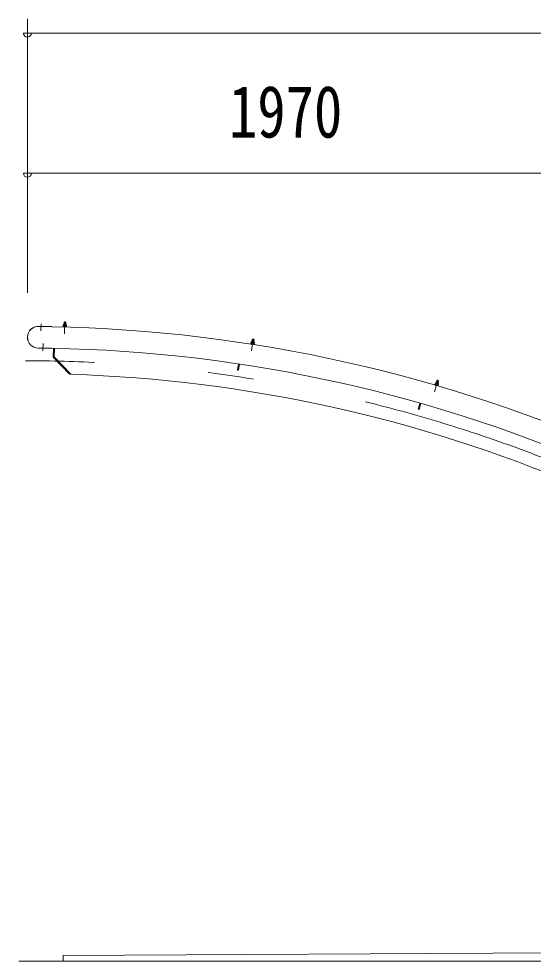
# Model space of a CAD drawing. Units: millimetres, scale not verified. Extents: x -31992 to 32005, y -14700 to 14700.
# Drawn here: x 6424 to 8224, y 3128 to 6423 of the extents above; entities that cross this region are included whole.
import ezdxf
from ezdxf.enums import TextEntityAlignment as Align

# ---------------------------------------------------------------- set-up
doc = ezdxf.new("R2010")
doc.units = ezdxf.units.MM
doc.header["$LTSCALE"] = 80
doc.linetypes.add('USER3', pattern=[24, 12, -5, 2, -5])
for name, color, linetype, lineweight in [('0-2_1-07BOLD', 7, 'Continuous', 18), ('0-3_1-27CENTER', 3, 'USER3', 18), ('0-4_1-47THIN', 4, 'Continuous', 18), ('0-5_1-57DIM', 3, 'Continuous', 18)]:
    doc.layers.add(name, color=color, linetype=linetype, lineweight=lineweight)
doc.styles.add('ＭＳ ゴシック', font='')
doc.styles.get('ＭＳ ゴシック').set_extended_font_data('MS Gothic')

msp = doc.modelspace()

# ---------------------------------------------------------------- linework, layer by layer
at = {"layer": '0-2_1-07BOLD'}
for p, q in [((6493.43, 5347.11), (6540.12, 5346.17)), ((6540.13, 5346.68), (6493.44, 5347.61)), ((6540.13, 5346.68), (6540.11, 5345.56)), ((6578.94, 5347.82), (6578.9, 5346.32)), ((6578.9, 5346.32), (6591.39, 5345.98)), ((6579.37, 5346.31), (6579.33, 5344.71)), ((6580.42, 5352.78), (6590.22, 5352.52)), ((6582.42, 5352.23), (6582.3, 5347.73)), ((6582.32, 5352.73), (6582.54, 5360.88)), ((6583.56, 5361.85), (6582.54, 5360.88)), ((6588.54, 5360.72), (6582.54, 5360.88)), ((6587.56, 5361.75), (6583.56, 5361.85)), ((6588.54, 5360.72), (6587.56, 5361.75)), ((6588.19, 5352.07), (6588.07, 5347.58)), ((6588.32, 5352.57), (6588.54, 5360.72)), ((6590.22, 5352.52), (6591.08, 5351.99)), ((6590.92, 5346), (6590.87, 5344.4)), ((6591.08, 5351.99), (6590.95, 5347.5)), ((7235.87, 5288.51), (7235.64, 5287.03)), ((7235.64, 5287.03), (7247.99, 5285.09)), ((7236.11, 5286.96), (7235.86, 5285.37)), ((7235.86, 5285.37), (7247.27, 5283.58)), ((7235.87, 5288.51), (7248.22, 5286.57)), ((7237.98, 5293.24), (7247.66, 5291.72)), ((7239.89, 5292.43), (7239.19, 5287.99)), ((7239.85, 5292.94), (7241.12, 5301)), ((7242.26, 5301.83), (7241.12, 5301)), ((7247.05, 5300.07), (7241.12, 5301)), ((7246.22, 5301.21), (7242.26, 5301.83)), ((7245.6, 5291.53), (7244.9, 5287.09)), ((7245.79, 5292.01), (7247.05, 5300.07)), ((7247.05, 5300.07), (7246.22, 5301.21)), ((7247.52, 5285.16), (7247.27, 5283.58)), ((7247.66, 5291.72), (7248.44, 5291.08)), ((7248.44, 5291.08), (7247.75, 5286.64)), ((7248.22, 5286.57), (7247.99, 5285.09)), ((6491.91, 5271.03), (6538.6, 5270.09)), ((6491.92, 5271.52), (6538.61, 5270.59)), ((6538.61, 5270.58), (6538.6, 5270.09)), ((6545.41, 5270.46), (6544.78, 5239.14)), ((6601.13, 5180.49), (6544.78, 5239.14)), ((6548.61, 5270.39), (6548.01, 5240.4)), ((6606.26, 5179.76), (6548.01, 5240.4)), ((7192.68, 5216.09), (7189.42, 5194.33)), ((7195.85, 5215.61), (7192.59, 5193.86)), ((6603.43, 5182.71), (6601.13, 5180.49)), ((7189.42, 5194.33), (7192.59, 5193.86)), ((7879.78, 5143.7), (7879.33, 5142.16)), ((7879.33, 5142.16), (7890.41, 5138.92)), ((7879.74, 5145.27), (7891.74, 5141.76)), ((7882.44, 5149.69), (7891.84, 5146.94)), ((7884.23, 5148.64), (7882.97, 5144.33)), ((7884.26, 5149.16), (7886.55, 5156.98)), ((7887.79, 5157.66), (7886.55, 5156.98)), ((7892.31, 5155.29), (7886.55, 5156.98)), ((7891.63, 5156.54), (7887.79, 5157.66)), ((7889.77, 5147.02), (7888.51, 5142.71)), ((7890.02, 5147.47), (7892.31, 5155.29)), ((7890.86, 5140.46), (7890.41, 5138.92)), ((7892.54, 5146.21), (7891.28, 5141.9)), ((7891.74, 5141.76), (7891.31, 5140.32)), ((7892.31, 5155.29), (7891.63, 5156.54)), ((7891.84, 5146.94), (7892.54, 5146.21)), ((7830.68, 5078.13), (7824.65, 5056.97)), ((8589.38, 3157.54), (6579.38, 3147.54)), ((6579.38, 3127.54), (6579.38, 3147.54)), ((6424.38, 3127.54), (10754.38, 3127.54))]:
    msp.add_line(p, q, dxfattribs=at)
for points in [[(6578.94, 5347.82), (6591.43, 5347.48), (6591.39, 5345.98)], [(6580.42, 5352.78), (6579.53, 5352.3), (6579.41, 5347.81)], [(7237.98, 5293.24), (7237.04, 5292.88), (7236.34, 5288.43)], [(7879.74, 5145.27), (7879.32, 5143.84), (7891.31, 5140.32)], [(7882.44, 5149.69), (7881.46, 5149.45), (7880.2, 5145.14)], [(7827.6, 5079), (7821.57, 5057.85), (7824.65, 5056.97)]]:
    msp.add_lwpolyline(points, dxfattribs=at)
for centre, radius, start, end in [((6492.68, 5309.32), 38.3, 88.854, 268.854), ((6492.68, 5309.32), 37.8, 88.854, 268.854), ((6447.72, 226.85), 5119.55, 65.66528, 88.9659), ((6580.93, 5350.45), 2.32, 49.93085, 88.46228), ((6585.09, 5344.15), 8.51, 68.63316, 108.29361), ((6589.59, 5350.22), 2.32, 88.46228, 127.00851), ((7238.19, 5290.86), 2.32, 42.54817, 81.07961), ((7241.5, 5284.07), 8.51, 61.25049, 100.91093), ((7246.74, 5289.52), 2.32, 81.07961, 119.62584), ((6447.72, 226.85), 5044.55, 65.80466, 88.96758), ((6447.72, 226.85), 4955.45, 67.05199, 88.16658), ((7882.34, 5147.31), 2.32, 35.1655, 73.69695), ((7884.75, 5140.15), 8.51, 53.86781, 93.52827), ((7890.65, 5144.88), 2.32, 73.69695, 112.24318)]:
    msp.add_arc(centre, radius, start, end, dxfattribs=at)
at = {"layer": '0-3_1-27CENTER'}
for p, q in [((6502.31, 5356.03), (6501.81, 5331.04)), ((6585.64, 5364.55), (6584.47, 5321.04)), ((6508.43, 5262.09), (6508.94, 5287.09)), ((7244.66, 5304.23), (7237.92, 5261.24)), ((7890.48, 5159.74), (7878.26, 5117.96))]:
    msp.add_line(p, q, dxfattribs=at)
msp.add_arc((6447.72, 226.85), 5000, 65.24121, 90, dxfattribs=at)
at = {"layer": '0-4_1-47THIN'}
for p, q in [((6583.12, 5352.71), (6583.36, 5361.66)), ((6587.52, 5352.59), (6587.76, 5361.53)), ((7240.65, 5292.82), (7242.04, 5301.66)), ((7244.99, 5292.14), (7246.39, 5300.98)), ((7885.03, 5148.94), (7887.54, 5157.53)), ((7889.25, 5147.7), (7891.77, 5156.29))]:
    msp.add_line(p, q, dxfattribs=at)
at = {"layer": '0-5_1-57DIM'}
for p, q in [((6454.38, 5464.7), (6454.38, 6422.54)), ((6468.38, 6372.54), (6440.38, 6372.54)), ((6454.38, 6372.54), (10724.38, 6372.54)), ((6468.38, 5882.54), (6440.38, 5882.54)), ((6454.38, 5882.54), (10724.38, 5882.54))]:
    msp.add_line(p, q, dxfattribs=at)
for centre in [(6454.38, 6372.54), (6454.38, 5882.54)]:
    msp.add_arc(centre, 14, 180, 0, dxfattribs=at)

# ---------------------------------------------------------------- texts
at = {"layer": '0-5_1-57DIM', "color": 7, "style": 'ＭＳ ゴシック', "width": 0.8}
msp.add_text('1970', height=182.3, dxfattribs=at).set_placement((7159.11, 5952.54), align=Align.BOTTOM_LEFT)

doc.saveas('drawing.dxf')
